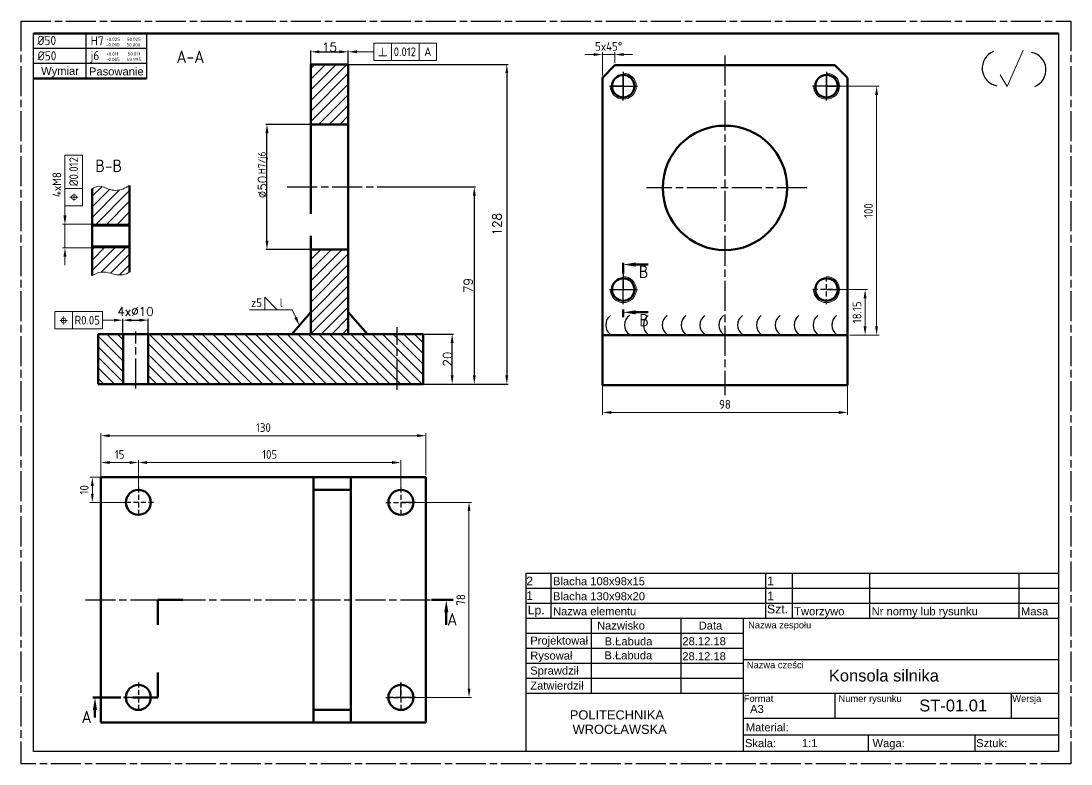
# Model space of a CAD drawing. Header units: millimetres. Extents: x 98 to 4367, y -12 to 2058.
# Drawn here: x 1158 to 1578, y 897.9 to 1194.9 of the extents above; entities that cross this region are included whole.
import ezdxf
from ezdxf.enums import TextEntityAlignment as Align

# ---------------------------------------------------------------- set-up
doc = ezdxf.new("R2010")
doc.units = ezdxf.units.MM
for name, pattern in [('ACISOTGL', [3, 2, -1]), ('AM_ISO08W050', [18, 12, -1.5, 3, -1.5]), ('AUSGEZOGEN', [0])]:
    doc.linetypes.add(name, pattern=pattern)
doc.layers.get('0').update_dxf_attribs({"lineweight": 50})
doc.layers.get('Defpoints').update_dxf_attribs({"lineweight": 30})
for name, color, linetype, lineweight in [('AM_0', 7, 'Continuous', 30), ('AM_10', 7, 'AM_ISO08W050', 30), ('AM_5', 7, 'Continuous', 15), ('AM_8', 7, 'Continuous', 30), ('Default', 7, 'Continuous', 30), ('L2STAR', 7, 'AUSGEZOGEN', 20), ('L5STAR', 7, 'AUSGEZOGEN', 50), ('M2STAR', 7, 'AM_ISO08W050', 30)]:
    doc.layers.add(name, color=color, linetype=linetype, lineweight=lineweight)
doc.layers.add('niewidoczna', color=7, linetype='AM_ISO08W050', lineweight=30, plot=False)
doc.styles.add('ACISOGDT', font='amgdt.shx')
doc.styles.add('Annotative', font='arial.ttf')
doc.styles.add('SEACAD_arial_ttf', font='arial.ttf')
doc.styles.add('SEACAD_arial_ttfB', font='arial.ttf')
doc.styles.add('SIMPLEX8', font='SIMPLEX8.shx')
doc.styles.get("Standard").update_dxf_attribs({"font": 'geniso.shx'})
doc.dimstyles.new('AM_ISO$0', dxfattribs={"dimtxt": 3.5, "dimasz": 3.5, "dimexe": 1, "dimexo": 1, "dimgap": 1.5, "dimtad": 1, "dimdsep": 46, "dimtxsty": 'Standard', "dimcen": 0, "dimclrd": 256, "dimclre": 256, "dimclrt": 7, "dimadec": 0, "dimazin": 2, "dimtp": 0.1, "dimtm": 0.1, "dimtfac": 0.71, "dimtdec": 3, "dimtmove": 0, "dimatfit": 3, "dimfxl": 1, "dimlwd": -1, "dimlwe": -1, "dimarcsym": 1})
doc.dimstyles.new('STANDARD$0', dxfattribs={"dimtxt": 0.18, "dimasz": 0.18, "dimexe": 0.18, "dimexo": 0.0625, "dimgap": 0.09, "dimtad": 0, "dimtih": 1, "dimtoh": 1, "dimzin": 0, "dimdsep": 46, "dimtxsty": 'SIMPLEX8', "dimcen": 0.09, "dimadec": 0, "dimazin": 0, "dimtfac": 1, "dimtofl": 0, "dimtmove": 2, "dimatfit": 3, "dimfxl": 1, "dimtolj": 1, "dimtzin": 0, "dimarcsym": 0})
pattern_1 = [(45, (1366.7108, 1298.3816), (-2.12132, 2.12132), [])]

# ---------------------------------------------------------------- blocks, each defined once
blk = doc.blocks.new('*D322')
at = {"layer": 'AM_5', "lineweight": -2, "transparency": 16777216}
for p, q in [((1273.77, 1153.53), (1255.88, 1153.53)), ((1273.77, 1103.53), (1255.88, 1103.53))]:
    blk.add_line(p, q, dxfattribs=at)
at = {"layer": 'AM_5', "color": 0, "lineweight": -2, "transparency": 16777216}
blk.add_line((1256.38, 1107.03), (1256.38, 1150.03), dxfattribs=at)
at = {"layer": 'AM_5', "color": 0, "transparency": 16777216}
for points in [[(1255.79, 1150.03), (1256.96, 1150.03), (1256.38, 1153.53)], [(1255.79, 1107.03), (1256.96, 1107.03), (1256.38, 1103.53)]]:
    blk.add_solid(points, dxfattribs=at)
at = {"layer": 'Defpoints', "color": 0, "transparency": 16777216}
for p in [(1256.38, 1153.53), (1273.87, 1153.53), (1273.87, 1103.53)]:
    blk.add_point(p, dxfattribs=at)
at = {"layer": 'AM_5', "color": 0, "transparency": 16777216, "insert": (1254.54, 1128.53), "char_height": 3.5, "attachment_point": 5, "rotation": 90, "style": 'SIMPLEX8'}
blk.add_mtext('\\A1;%%C50', dxfattribs=at)
blk = doc.blocks.new('*D323')
at = {"layer": 'AM_5', "lineweight": -2, "transparency": 16777216}
for p, q in [((1301.82, 1128.53), (1339.81, 1128.53)), ((1339.31, 1125.03), (1339.31, 1053.22)), ((1318.97, 1049.72), (1339.81, 1049.72))]:
    blk.add_line(p, q, dxfattribs=at)
at = {"layer": 'AM_5', "transparency": 16777216}
for points in [[(1338.72, 1125.03), (1339.89, 1125.03), (1339.31, 1128.53)], [(1338.72, 1053.22), (1339.89, 1053.22), (1339.31, 1049.72)]]:
    blk.add_solid(points, dxfattribs=at)
at = {"layer": 'Defpoints', "color": 0, "transparency": 16777216}
for p in [(1301.72, 1128.53), (1318.87, 1049.72), (1339.31, 1049.72)]:
    blk.add_point(p, dxfattribs=at)
at = {"layer": 'AM_5', "color": 0, "transparency": 16777216, "insert": (1336.89, 1089.13), "char_height": 3.5, "attachment_point": 5, "rotation": 90, "style": 'SIMPLEX8'}
blk.add_mtext('\\A1;79', dxfattribs=at)
blk = doc.blocks.new('*D324')
at = {"layer": 'AM_5', "lineweight": -2, "transparency": 16777216}
for p, q in [((1288.97, 1177.53), (1352.8, 1177.53)), ((1352.3, 1174.03), (1352.3, 1053.22)), ((1318.49, 1049.72), (1352.8, 1049.72))]:
    blk.add_line(p, q, dxfattribs=at)
at = {"layer": 'AM_5', "transparency": 16777216}
for points in [[(1351.72, 1174.03), (1352.88, 1174.03), (1352.3, 1177.53)], [(1351.72, 1053.22), (1352.88, 1053.22), (1352.3, 1049.72)]]:
    blk.add_solid(points, dxfattribs=at)
at = {"layer": 'Defpoints', "color": 0, "transparency": 16777216}
for p in [(1288.87, 1177.53), (1318.39, 1049.72), (1352.3, 1049.72)]:
    blk.add_point(p, dxfattribs=at)
at = {"layer": 'AM_5', "color": 0, "transparency": 16777216, "insert": (1348.37, 1113.63), "char_height": 3.5, "attachment_point": 5, "rotation": 90, "style": 'SIMPLEX8'}
blk.add_mtext('\\A1;128', dxfattribs=at)
blk = doc.blocks.new('*D325')
at = {"layer": 'AM_5', "lineweight": -2, "transparency": 16777216}
for p, q in [((1198.68, 1069.82), (1198.68, 1075.78)), ((1202.18, 1075.28), (1205.37, 1075.28)), ((1208.87, 1069.82), (1208.87, 1075.78))]:
    blk.add_line(p, q, dxfattribs=at)
at = {"layer": 'AM_5', "transparency": 16777216}
for points in [[(1202.18, 1075.87), (1202.18, 1074.7), (1198.68, 1075.28)], [(1205.37, 1075.87), (1205.37, 1074.7), (1208.87, 1075.28)]]:
    blk.add_solid(points, dxfattribs=at)
at = {"layer": 'Defpoints', "color": 0, "transparency": 16777216}
for p in [(1208.87, 1075.28), (1198.68, 1069.72), (1208.87, 1069.72)]:
    blk.add_point(p, dxfattribs=at)
at = {"layer": 'AM_5', "color": 0, "transparency": 16777216, "insert": (1203.78, 1078.78), "char_height": 3.5, "attachment_point": 5, "style": 'SIMPLEX8'}
blk.add_mtext('\\A1;4x%%C10', dxfattribs=at)
blk = doc.blocks.new('*D326')
at = {"layer": 'AM_5', "lineweight": -2, "transparency": 16777216}
for p, q in [((1318.97, 1069.72), (1330.94, 1069.72)), ((1318.97, 1049.72), (1330.94, 1049.72))]:
    blk.add_line(p, q, dxfattribs=at)
at = {"layer": 'AM_5', "color": 0, "lineweight": -2, "transparency": 16777216}
blk.add_line((1330.44, 1053.22), (1330.44, 1066.22), dxfattribs=at)
at = {"layer": 'AM_5', "color": 0, "transparency": 16777216}
for points in [[(1329.85, 1066.22), (1331.02, 1066.22), (1330.44, 1069.72)], [(1329.85, 1053.22), (1331.02, 1053.22), (1330.44, 1049.72)]]:
    blk.add_solid(points, dxfattribs=at)
at = {"layer": 'Defpoints', "color": 0, "transparency": 16777216}
for p in [(1318.87, 1069.72), (1330.44, 1069.72), (1318.87, 1049.72)]:
    blk.add_point(p, dxfattribs=at)
at = {"layer": 'AM_5', "color": 0, "transparency": 16777216, "insert": (1328.6, 1059.72), "char_height": 3.5, "attachment_point": 5, "rotation": 90, "style": 'SIMPLEX8'}
blk.add_mtext('\\A1;20', dxfattribs=at)
blk = doc.blocks.new('*D327')
at = {"layer": 'AM_5', "lineweight": -2, "transparency": 16777216}
for p, q in [((1273.87, 1177.63), (1273.87, 1183.06)), ((1277.37, 1182.56), (1285.37, 1182.56)), ((1288.87, 1177.63), (1288.87, 1183.06))]:
    blk.add_line(p, q, dxfattribs=at)
at = {"layer": 'AM_5', "transparency": 16777216}
for points in [[(1277.37, 1183.14), (1277.37, 1181.98), (1273.87, 1182.56)], [(1285.37, 1183.14), (1285.37, 1181.98), (1288.87, 1182.56)]]:
    blk.add_solid(points, dxfattribs=at)
at = {"layer": 'Defpoints', "color": 0, "transparency": 16777216}
for p in [(1288.87, 1182.56), (1273.87, 1177.53), (1288.87, 1177.53)]:
    blk.add_point(p, dxfattribs=at)
at = {"layer": 'AM_5', "color": 0, "transparency": 16777216, "insert": (1281.37, 1184.4), "char_height": 3.5, "attachment_point": 5, "style": 'SIMPLEX8'}
blk.add_mtext('\\A1;15', dxfattribs=at)
blk = doc.blocks.new('S313')
at = {"layer": 'AM_5'}
for p, q in [((1502.14, 1824.32), (1497.14, 1829.32)), ((1497.14, 1829.32), (1497.14, 1824.32)), ((1508.14, 1824.32), (1491.04, 1824.32)), ((1497.14, 1824.32), (1502.14, 1824.32)), ((1508.14, 1824.32), (1509.54, 1821.24))]:
    blk.add_line(p, q, dxfattribs=at)
at = {"layer": 'AM_5', "linetype": 'Continuous'}
blk.add_trace([(1509.01, 1821), (1510.07, 1821.48), (1510.99, 1818.06)], dxfattribs=at)
at = {"layer": 'AM_5', "char_height": 3.5}
for s, insert, attachment_point in [('z5', (1496.09, 1825.37), 9), ('l', (1503.19, 1825.37), 7)]:
    blk.add_mtext(s, dxfattribs=dict(at, insert=insert, attachment_point=attachment_point))
blk = doc.blocks.new('*D318')
at = {"layer": 'AM_5', "linetype": 'ByBlock', "transparency": 16777216}
for p, q in [((1390.56, 1050.11), (1390.56, 1037.38)), ((1488.56, 1049.39), (1488.56, 1037.38)), ((1394.06, 1038.38), (1485.06, 1038.38))]:
    blk.add_line(p, q, dxfattribs=at)
at = {"layer": 'AM_5', "transparency": 16777216}
for points in [[(1394.06, 1038.96), (1394.06, 1037.8), (1390.56, 1038.38)], [(1485.06, 1038.96), (1485.06, 1037.8), (1488.56, 1038.38)]]:
    blk.add_solid(points, dxfattribs=at)
at = {"layer": 'Defpoints', "color": 0, "transparency": 16777216}
for p in [(1390.56, 1051.11), (1488.56, 1050.39), (1488.56, 1038.38)]:
    blk.add_point(p, dxfattribs=at)
at = {"layer": 'AM_5', "color": 7, "transparency": 16777216, "insert": (1439.56, 1041.63), "char_height": 3.5, "attachment_point": 5}
blk.add_mtext('98', dxfattribs=at)
blk = doc.blocks.new('*D328')
at = {"layer": 'AM_5', "linetype": 'ByBlock', "transparency": 16777216}
for p, q in [((1387.06, 1181.47), (1383.56, 1181.47)), ((1390.56, 1173.15), (1390.56, 1182.47)), ((1390.56, 1181.47), (1395.56, 1181.47)), ((1395.56, 1178.15), (1395.56, 1182.47)), ((1399.06, 1181.47), (1402.56, 1181.47))]:
    blk.add_line(p, q, dxfattribs=at)
at = {"layer": 'AM_5', "transparency": 16777216}
for points in [[(1387.06, 1182.05), (1387.06, 1180.89), (1390.56, 1181.47)], [(1399.06, 1182.05), (1399.06, 1180.89), (1395.56, 1181.47)]]:
    blk.add_solid(points, dxfattribs=at)
at = {"layer": 'Defpoints', "color": 0, "transparency": 16777216}
for p in [(1395.56, 1181.47), (1395.56, 1177.15), (1390.56, 1172.15)]:
    blk.add_point(p, dxfattribs=at)
at = {"layer": 'AM_5', "color": 7, "transparency": 16777216, "insert": (1393.06, 1184.72), "char_height": 3.5, "attachment_point": 5}
blk.add_mtext('5x45%%D', dxfattribs=at)
blk = doc.blocks.new('*D329')
at = {"layer": 'AM_5', "linetype": 'ByBlock', "transparency": 16777216}
for p, q in [((1481.22, 1168.81), (1501.21, 1168.81)), ((1500.21, 1165.31), (1500.21, 1072.84)), ((1489.56, 1069.34), (1501.21, 1069.34))]:
    blk.add_line(p, q, dxfattribs=at)
at = {"layer": 'AM_5', "transparency": 16777216}
for points in [[(1499.63, 1165.31), (1500.79, 1165.31), (1500.21, 1168.81)], [(1499.63, 1072.84), (1500.79, 1072.84), (1500.21, 1069.34)]]:
    blk.add_solid(points, dxfattribs=at)
at = {"layer": 'Defpoints', "color": 0, "transparency": 16777216}
for p in [(1480.22, 1168.81), (1488.56, 1069.34), (1500.21, 1069.34)]:
    blk.add_point(p, dxfattribs=at)
at = {"layer": 'AM_5', "color": 7, "transparency": 16777216, "insert": (1496.96, 1119.07), "char_height": 3.5, "attachment_point": 5, "rotation": 90}
blk.add_mtext('100', dxfattribs=at)
blk = doc.blocks.new('*D330')
at = {"layer": 'AM_5', "linetype": 'ByBlock', "transparency": 16777216}
for p, q in [((1481.22, 1087.49), (1496.62, 1087.49)), ((1495.62, 1083.99), (1495.62, 1072.84)), ((1489.56, 1069.34), (1496.62, 1069.34))]:
    blk.add_line(p, q, dxfattribs=at)
at = {"layer": 'AM_5', "transparency": 16777216}
for points in [[(1495.03, 1083.99), (1496.2, 1083.99), (1495.62, 1087.49)], [(1495.03, 1072.84), (1496.2, 1072.84), (1495.62, 1069.34)]]:
    blk.add_solid(points, dxfattribs=at)
at = {"layer": 'Defpoints', "color": 0, "transparency": 16777216}
for p in [(1480.22, 1087.49), (1488.56, 1069.34), (1495.62, 1069.34)]:
    blk.add_point(p, dxfattribs=at)
at = {"layer": 'AM_5', "color": 7, "transparency": 16777216, "insert": (1492.37, 1078.41), "char_height": 3.5, "attachment_point": 5, "rotation": 90}
blk.add_mtext('18.15', dxfattribs=at)
blk = doc.blocks.new('S314')
at = {"layer": 'AM_5', "color": 0}
for p, q in [((1413.25, 1823.65), (1432.3, 1823.65)), ((1413.25, 1823.65), (1413.25, 1816.65)), ((1420.25, 1823.65), (1420.25, 1816.65)), ((1432.3, 1823.65), (1432.3, 1816.65)), ((1413.25, 1816.65), (1432.3, 1816.65))]:
    blk.add_line(p, q, dxfattribs=at)
at = {"layer": 'AM_5'}
for p, q in [((1432.3, 1820.15), (1435.8, 1820.15)), ((1435.8, 1820.15), (1436.87, 1820.15))]:
    blk.add_line(p, q, dxfattribs=at)
at = {"layer": 'AM_5', "linetype": 'Continuous'}
blk.add_trace([(1436.87, 1819.57), (1436.87, 1820.74), (1440.37, 1820.15)], dxfattribs=at)
at = {"layer": 'AM_5', "color": 0, "insert": (1416.75, 1820.15), "char_height": 3.5, "attachment_point": 5, "style": 'ACISOGDT'}
blk.add_mtext('j', dxfattribs=at)
at = {"layer": 'AM_5', "color": 0, "insert": (1421.13, 1820.15), "char_height": 3.5, "attachment_point": 4}
blk.add_mtext('R0.05', dxfattribs=at)
blk = doc.blocks.new('S316')
at = {"layer": 'AM_5'}
for p, q in [((1540.86, 1930.93), (1558.92, 1930.93)), ((1540.86, 1930.93), (1540.86, 1923.93)), ((1547.86, 1930.93), (1547.86, 1923.93)), ((1558.92, 1930.93), (1558.92, 1923.93)), ((1537.36, 1927.43), (1534.06, 1927.43)), ((1540.86, 1927.43), (1537.36, 1927.43)), ((1540.86, 1923.93), (1558.92, 1923.93))]:
    blk.add_line(p, q, dxfattribs=at)
at = {"layer": 'AM_5', "linetype": 'Continuous'}
blk.add_trace([(1534.06, 1928.01), (1534.06, 1926.85), (1530.56, 1927.43)], dxfattribs=at)
at = {"layer": 'AM_5', "insert": (1544.36, 1927.43), "char_height": 3.5, "attachment_point": 5, "style": 'ACISOGDT'}
blk.add_mtext('b', dxfattribs=at)
at = {"layer": 'AM_5', "insert": (1548.74, 1927.43), "char_height": 3.5, "attachment_point": 4}
blk.add_mtext('0.012', dxfattribs=at)
blk = doc.blocks.new('*D331')
at = {"layer": 'AM_5', "linetype": 'ByBlock', "transparency": 16777216}
for p, q in [((1189.94, 1013.46), (1189.94, 1030.1)), ((1316.44, 1029.1), (1193.44, 1029.1)), ((1319.94, 1013.46), (1319.94, 1030.1))]:
    blk.add_line(p, q, dxfattribs=at)
at = {"layer": 'AM_5', "transparency": 16777216}
for points in [[(1193.44, 1029.68), (1193.44, 1028.52), (1189.94, 1029.1)], [(1316.44, 1029.68), (1316.44, 1028.52), (1319.94, 1029.1)]]:
    blk.add_solid(points, dxfattribs=at)
at = {"layer": 'Defpoints', "color": 0, "transparency": 16777216}
for p in [(1189.94, 1029.1), (1189.94, 1012.46), (1319.94, 1012.46)]:
    blk.add_point(p, dxfattribs=at)
at = {"layer": 'AM_5', "color": 7, "transparency": 16777216, "insert": (1254.94, 1032.35), "char_height": 3.5, "attachment_point": 5}
blk.add_mtext('130', dxfattribs=at)
blk = doc.blocks.new('*D332')
at = {"layer": 'AM_5', "linetype": 'ByBlock', "transparency": 16777216}
for p, q in [((1189.94, 1003.46), (1189.94, 1019.37)), ((1201.44, 1018.37), (1193.44, 1018.37)), ((1204.94, 1008.46), (1204.94, 1019.37))]:
    blk.add_line(p, q, dxfattribs=at)
at = {"layer": 'AM_5', "transparency": 16777216}
for points in [[(1193.44, 1018.95), (1193.44, 1017.79), (1189.94, 1018.37)], [(1201.44, 1018.95), (1201.44, 1017.79), (1204.94, 1018.37)]]:
    blk.add_solid(points, dxfattribs=at)
at = {"layer": 'Defpoints', "color": 0, "transparency": 16777216}
for p in [(1189.94, 1018.37), (1204.94, 1007.46), (1189.94, 1002.46)]:
    blk.add_point(p, dxfattribs=at)
at = {"layer": 'AM_5', "color": 7, "transparency": 16777216, "insert": (1197.44, 1021.62), "char_height": 3.5, "attachment_point": 5}
blk.add_mtext('15', dxfattribs=at)
blk = doc.blocks.new('*D319')
at = {"layer": 'AM_5', "linetype": 'ByBlock', "transparency": 16777216}
for p, q in [((1203.91, 1012.46), (1185.52, 1012.46)), ((1186.52, 1005.96), (1186.52, 1008.96)), ((1199.63, 1002.46), (1185.52, 1002.46))]:
    blk.add_line(p, q, dxfattribs=at)
at = {"layer": 'AM_5', "transparency": 16777216}
for points in [[(1185.94, 1008.96), (1187.1, 1008.96), (1186.52, 1012.46)], [(1185.94, 1005.96), (1187.1, 1005.96), (1186.52, 1002.46)]]:
    blk.add_solid(points, dxfattribs=at)
at = {"layer": 'Defpoints', "color": 0, "transparency": 16777216}
for p in [(1186.52, 1012.46), (1204.91, 1012.46), (1200.63, 1002.46)]:
    blk.add_point(p, dxfattribs=at)
at = {"layer": 'AM_5', "color": 7, "transparency": 16777216, "insert": (1183.27, 1007.46), "char_height": 3.5, "attachment_point": 5, "rotation": 90}
blk.add_mtext('10', dxfattribs=at)
blk = doc.blocks.new('*D320')
at = {"layer": 'AM_5', "linetype": 'ByBlock', "transparency": 16777216}
for p, q in [((1204.94, 1009.46), (1204.94, 1019.37)), ((1306.44, 1018.37), (1208.44, 1018.37)), ((1309.94, 1008.46), (1309.94, 1019.37))]:
    blk.add_line(p, q, dxfattribs=at)
at = {"layer": 'AM_5', "transparency": 16777216}
for points in [[(1208.44, 1018.95), (1208.44, 1017.79), (1204.94, 1018.37)], [(1306.44, 1018.95), (1306.44, 1017.79), (1309.94, 1018.37)]]:
    blk.add_solid(points, dxfattribs=at)
at = {"layer": 'Defpoints', "color": 0, "transparency": 16777216}
for p in [(1204.94, 1018.37), (1204.94, 1008.46), (1309.94, 1007.46)]:
    blk.add_point(p, dxfattribs=at)
at = {"layer": 'AM_5', "color": 7, "transparency": 16777216, "insert": (1257.44, 1021.62), "char_height": 3.5, "attachment_point": 5}
blk.add_mtext('105', dxfattribs=at)
blk = doc.blocks.new('*D333')
at = {"layer": 'AM_5', "linetype": 'ByBlock', "transparency": 16777216}
for p, q in [((1310.94, 1002.46), (1338.18, 1002.46)), ((1337.18, 927.96), (1337.18, 998.96)), ((1310.94, 924.46), (1338.18, 924.46))]:
    blk.add_line(p, q, dxfattribs=at)
at = {"layer": 'AM_5', "transparency": 16777216}
for points in [[(1336.6, 998.96), (1337.77, 998.96), (1337.18, 1002.46)], [(1336.6, 927.96), (1337.77, 927.96), (1337.18, 924.46)]]:
    blk.add_solid(points, dxfattribs=at)
at = {"layer": 'Defpoints', "color": 0, "transparency": 16777216}
for p in [(1309.94, 1002.46), (1337.18, 1002.46), (1309.94, 924.46)]:
    blk.add_point(p, dxfattribs=at)
at = {"layer": 'AM_5', "color": 7, "transparency": 16777216, "insert": (1333.93, 963.46), "char_height": 3.5, "attachment_point": 5, "rotation": 90}
blk.add_mtext('78', dxfattribs=at)
blk = doc.blocks.new('*D321')
at = {"layer": 'AM_5', "linetype": 'ByBlock', "transparency": 16777216}
for p, q in [((1175.57, 1117.13), (1175.57, 1135.87)), ((1186.48, 1113.63), (1174.57, 1113.63)), ((1175.57, 1104.23), (1175.57, 1113.63)), ((1186.42, 1104.23), (1174.57, 1104.23)), ((1175.57, 1100.73), (1175.57, 1097.23))]:
    blk.add_line(p, q, dxfattribs=at)
at = {"layer": 'AM_5', "transparency": 16777216}
for points in [[(1174.98, 1117.13), (1176.15, 1117.13), (1175.57, 1113.63)], [(1174.98, 1100.73), (1176.15, 1100.73), (1175.57, 1104.23)]]:
    blk.add_solid(points, dxfattribs=at)
at = {"layer": 'Defpoints', "color": 0, "transparency": 16777216}
for p in [(1175.57, 1113.63), (1187.48, 1113.63), (1187.42, 1104.23)]:
    blk.add_point(p, dxfattribs=at)
at = {"layer": 'AM_5', "color": 7, "transparency": 16777216, "insert": (1172.32, 1129.47), "char_height": 3.5, "attachment_point": 5, "rotation": 90}
blk.add_mtext('4xM8', dxfattribs=at)
blk = doc.blocks.new('S315')
at = {"layer": 'AM_5'}
for p, q in [((1574.3, 1889.28), (1567.3, 1889.28)), ((1574.3, 1882.28), (1574.3, 1889.28)), ((1567.3, 1882.28), (1574.3, 1882.28)), ((1570.8, 1882.28), (1570.8, 1882.14))]:
    blk.add_line(p, q, dxfattribs=at)
at = {"layer": 'AM_5', "insert": (1570.8, 1885.78), "char_height": 3.5, "attachment_point": 5}
blk.add_mtext('A', dxfattribs=at)

msp = doc.modelspace()

# ---------------------------------------------------------------- hatches: boundary and pattern name
at = {"layer": 'AM_8'}
h = msp.add_hatch(dxfattribs=at)
h.set_pattern_fill('_U', color=256, scale=3, angle=45, style=0, pattern_type=0)
h.set_pattern_definition(pattern_1)
h.paths.add_polyline_path([(1288.874, 1153.533), (1288.874, 1177.533), (1273.874, 1177.533), (1273.874, 1153.533)])
h = msp.add_hatch(dxfattribs=at)
h.set_pattern_fill('_U', color=256, scale=3, angle=45, style=0, pattern_type=0)
h.set_pattern_definition(pattern_1)
h.paths.add_polyline_path([(1288.874, 1069.72), (1288.874, 1103.533), (1273.874, 1103.467), (1273.874, 1069.72)])

# ---------------------------------------------------------------- linework, layer by layer
for p, q in [((1162.982, 1189.866), (1572.982, 1189.866)), ((1162.982, 1189.866), (1572.982, 1189.866)), ((1390.56, 1172.151), (1395.56, 1177.151)), ((1395.56, 1177.151), (1483.56, 1177.151)), ((1483.56, 1177.151), (1488.56, 1172.151)), ((1208.132, 1171.837), (1162.982, 1171.837)), ((1390.56, 1069.338), (1390.56, 1172.151)), ((1488.56, 1172.151), (1488.56, 1069.338)), ((1288.874, 1153.533), (1273.874, 1153.533)), ((1273.874, 1128.533), (1273.874, 1117.843)), ((1201.414, 1113.159), (1186.414, 1113.159)), ((1273.874, 1109.003), (1273.874, 1069.72)), ((1201.414, 1104.735), (1186.414, 1104.735)), ((1288.874, 1103.533), (1273.874, 1103.533)), ((1390.56, 1069.338), (1488.56, 1069.338)), ((1390.56, 1049.338), (1390.56, 1069.338)), ((1488.56, 1069.338), (1488.56, 1049.338)), ((1488.56, 1049.338), (1390.56, 1049.338)), ((1189.943, 914.456), (1189.943, 1012.456)), ((1189.943, 1012.456), (1319.943, 1012.456)), ((1274.943, 1012.456), (1274.943, 914.456)), ((1289.943, 1012.456), (1289.943, 914.456)), ((1319.943, 1012.456), (1319.943, 914.456)), ((1274.943, 1007.456), (1289.943, 1007.456)), ((1187.562, 919.456), (1187.562, 916.442)), ((1274.943, 919.456), (1289.943, 919.456)), ((1319.943, 914.456), (1189.943, 914.456))]:
    msp.add_line(p, q)
at = {"lineweight": 20}
for p, q in [((1201.414, 1113.665), (1186.414, 1113.665)), ((1201.414, 1104.235), (1186.414, 1104.235))]:
    msp.add_line(p, q, dxfattribs=at)
for centre, radius in [((1398.902, 1168.811), 4.5), ((1480.217, 1168.811), 4.5), ((1439.56, 1128.151), 24.878), ((1398.902, 1087.491), 4.5), ((1480.217, 1087.491), 4.5), ((1204.943, 1002.456), 5), ((1309.943, 1002.456), 5), ((1204.943, 924.456), 5), ((1309.943, 924.456), 5)]:
    msp.add_circle(centre, radius)
at = {"color": 0, "linetype": 'ByBlock', "lineweight": -2}
for centre in [(1396.659, 1073.346), (1404.197, 1073.346), (1411.736, 1073.346), (1419.274, 1073.346), (1426.813, 1073.346), (1434.351, 1073.346), (1441.89, 1073.346), (1449.428, 1073.346), (1456.966, 1073.346), (1464.505, 1073.346), (1472.043, 1073.346), (1479.582, 1073.346), (1487.12, 1073.346)]:
    msp.add_arc(centre, 4.792, 126.94291, 233.05709, dxfattribs=at)
at = {"layer": 'AM_0'}
for p, q in [((1162.982, 902.866), (1162.982, 1189.866)), ((1572.982, 1189.866), (1572.982, 902.866))]:
    msp.add_line(p, q, dxfattribs=at)
at = {"layer": 'AM_10', "linetype": 'AM_ISO08W050', "lineweight": 50}
for p, q in [((1398.902, 1093.906), (1398.902, 1098.176)), ((1403.902, 1097.513), (1408.902, 1097.513)), ((1398.902, 1079.559), (1398.902, 1076.52)), ((1403.902, 1078.418), (1408.902, 1078.418)), ((1212.724, 963.474), (1212.724, 953.474)), ((1212.724, 963.474), (1222.724, 963.473)), ((1330.861, 963.456), (1322.228, 963.457)), ((1328.089, 958.456), (1328.088, 953.456)), ((1212.724, 924.456), (1212.724, 934.456)), ((1186.725, 924.456), (1197.967, 924.456)), ((1212.724, 924.456), (1202.724, 924.456))]:
    msp.add_line(p, q, dxfattribs=at)
at = {"layer": 'AM_10', "linetype": 'Continuous', "lineweight": 50}
for points in [[(1403.902, 1098.346), (1403.902, 1096.679), (1398.902, 1097.513)], [(1328.922, 958.456), (1327.255, 958.456), (1328.089, 963.456)]]:
    msp.add_trace(points, dxfattribs=at)
at = {"layer": 'AM_10', "linetype": 'Continuous', "lineweight": 50, "extrusion": (0, 2.44929e-17, -1)}
msp.add_trace([(-1403.902, 1077.584), (-1403.902, 1079.251), (-1398.902, 1078.418)], dxfattribs=at)
at = {"layer": 'AM_10', "linetype": 'Continuous', "lineweight": 50, "extrusion": (2.44929e-17, 0, -1)}
msp.add_trace([(-1186.729, 919.456), (-1188.395, 919.456), (-1187.562, 924.456)], dxfattribs=at)
at = {"layer": 'AM_5'}
for p, q in [((1552.433, 1168.636), (1558.808, 1183.154)), ((1549.701, 1173.368), (1552.433, 1168.636)), ((1175.565, 1141.288), (1182.565, 1141.288)), ((1175.565, 1123.225), (1175.565, 1141.288)), ((1182.565, 1120.941), (1182.565, 1141.288)), ((1175.565, 1128.507), (1175.565, 1116.948)), ((1175.565, 1127.941), (1182.565, 1127.941)), ((1175.565, 1120.941), (1182.565, 1120.941))]:
    msp.add_line(p, q, dxfattribs=at)
at = {"layer": 'AM_5', "linetype": 'Continuous'}
msp.add_trace([(1174.982, 1116.948), (1176.148, 1116.948), (1175.565, 1113.448)], dxfattribs=at)
at = {"layer": 'AM_8', "linetype": 'Continuous'}
for p, q in [((1186.414, 1120.54), (1193.416, 1127.543)), ((1186.414, 1116.298), (1197.433, 1127.317)), ((1186.437, 1124.835), (1190.459, 1128.676)), ((1187.518, 1113.159), (1201.414, 1127.055)), ((1191.76, 1113.159), (1201.414, 1122.812)), ((1196.003, 1113.159), (1201.414, 1118.57)), ((1200.246, 1113.159), (1201.414, 1114.327)), ((1186.414, 1103.57), (1187.578, 1104.735)), ((1186.414, 1099.327), (1191.821, 1104.735)), ((1186.414, 1095.084), (1196.064, 1104.735)), ((1190.037, 1094.465), (1200.306, 1104.735)), ((1193.831, 1094.016), (1201.414, 1101.599)), ((1197.413, 1093.356), (1201.414, 1097.356)), ((1198.874, 1058.925), (1188.874, 1068.925)), ((1198.874, 1063.168), (1192.322, 1069.72)), ((1198.874, 1067.41), (1196.564, 1069.72)), ((1229.292, 1049.72), (1209.292, 1069.72)), ((1233.535, 1049.72), (1213.535, 1069.72)), ((1237.777, 1049.72), (1217.777, 1069.72)), ((1242.02, 1049.72), (1222.02, 1069.72)), ((1246.263, 1049.72), (1226.263, 1069.72)), ((1250.505, 1049.72), (1230.505, 1069.72)), ((1254.748, 1049.72), (1234.748, 1069.72)), ((1258.991, 1049.72), (1238.991, 1069.72)), ((1263.233, 1049.72), (1243.233, 1069.72)), ((1267.476, 1049.72), (1247.476, 1069.72)), ((1271.719, 1049.72), (1251.719, 1069.72)), ((1275.961, 1049.72), (1255.961, 1069.72)), ((1280.204, 1049.72), (1260.204, 1069.72)), ((1284.446, 1049.72), (1264.446, 1069.72)), ((1288.689, 1049.72), (1268.689, 1069.72)), ((1292.932, 1049.72), (1272.932, 1069.72)), ((1297.174, 1049.72), (1277.174, 1069.72)), ((1301.417, 1049.72), (1281.417, 1069.72)), ((1305.66, 1049.72), (1285.66, 1069.72)), ((1309.902, 1049.72), (1289.902, 1069.72)), ((1314.145, 1049.72), (1294.145, 1069.72)), ((1318.388, 1049.72), (1298.388, 1069.72)), ((1318.874, 1053.476), (1302.63, 1069.72)), ((1318.874, 1057.719), (1306.873, 1069.72)), ((1318.874, 1061.962), (1311.115, 1069.72)), ((1318.874, 1066.204), (1315.358, 1069.72)), ((1198.874, 1054.683), (1188.874, 1064.683)), ((1225.049, 1049.72), (1208.874, 1065.896)), ((1198.874, 1050.44), (1188.874, 1060.44)), ((1220.807, 1049.72), (1208.874, 1061.653)), ((1195.351, 1049.72), (1188.874, 1056.197)), ((1216.564, 1049.72), (1208.874, 1057.41)), ((1191.108, 1049.72), (1188.874, 1051.955)), ((1212.322, 1049.72), (1208.874, 1053.168))]:
    msp.add_line(p, q, dxfattribs=at)
at = {"layer": 'Default', "color": 7, "linetype": 'Continuous'}
for p, q in [((1208.132, 1189.866), (1162.982, 1189.866)), ((1446.962, 909.534), (1572.982, 909.534)), ((1496.993, 902.866), (1496.993, 909.534)), ((1539.645, 902.866), (1539.645, 909.534))]:
    msp.add_line(p, q, dxfattribs=at)
at = {"layer": 'Default', "linetype": 'Continuous'}
for p, q in [((1183.982, 1190.158), (1183.982, 1171.837)), ((1208.132, 1189.866), (1208.132, 1171.837)), ((1208.132, 1183.86), (1162.982, 1183.86)), ((1208.132, 1177.854), (1162.982, 1177.854)), ((1360.078, 902.866), (1360.078, 956.206)), ((1360.078, 956.206), (1572.982, 956.206)), ((1386.188, 926.202), (1386.188, 956.206)), ((1422.04, 926.202), (1422.04, 956.206)), ((1446.962, 902.866), (1446.962, 956.206)), ((1360.078, 950.205), (1446.962, 950.205)), ((1360.078, 944.205), (1446.962, 944.205)), ((1360.078, 938.204), (1446.962, 938.204)), ((1446.962, 939.671), (1572.982, 939.671)), ((1360.078, 932.203), (1446.962, 932.203)), ((1360.078, 926.202), (1572.982, 926.202)), ((1483.658, 916.201), (1483.658, 926.069)), ((1554.162, 916.201), (1554.162, 926.069)), ((1446.962, 916.201), (1572.982, 916.201))]:
    msp.add_line(p, q, dxfattribs=at)
at = {"layer": 'Default'}
for p, q in [((1360.078, 968.206), (1360.078, 974.206)), ((1360.078, 974.206), (1572.982, 974.206)), ((1370.078, 956.206), (1370.078, 974.206)), ((1455.887, 956.206), (1455.887, 974.206)), ((1466.53, 956.206), (1466.53, 974.206)), ((1497.533, 956.206), (1497.533, 974.206)), ((1557.268, 956.206), (1557.268, 974.206)), ((1360.078, 962.206), (1360.078, 968.206)), ((1360.078, 968.206), (1572.982, 968.206)), ((1360.078, 956.206), (1360.078, 962.206)), ((1360.078, 962.206), (1572.982, 962.206)), ((1572.982, 902.866), (1162.982, 902.866))]:
    msp.add_line(p, q, dxfattribs=at)
for centre, start, end in [((1549.584, 1175.996), 111.37875, 259.59003), ((1560.86, 1175.345), 291.37875, 79.59003)]:
    msp.add_arc(centre, 7.116, start, end, dxfattribs=at)
at = {"layer": 'L2STAR'}
for centre in [(1398.902, 1168.811), (1480.217, 1168.811), (1398.902, 1087.491), (1480.217, 1087.491)]:
    msp.add_arc(centre, 5.193, 180, 90, dxfattribs=at)
for points in [[(1186.414, 1127.743), (1189.223, 1128.852), (1193.006, 1127.676), (1198.705, 1127.676), (1201.414, 1129.172)], [(1186.414, 1093.129), (1190.037, 1094.465), (1193.831, 1094.016), (1198.863, 1093.459), (1201.414, 1094.447)]]:
    msp.add_spline(points, degree=3, dxfattribs=at)
at = {"layer": 'L5STAR'}
for p, q in [((1273.874, 1177.533), (1288.874, 1177.533)), ((1273.874, 1128.533), (1273.874, 1177.533)), ((1288.874, 1177.533), (1288.874, 1128.533)), ((1186.414, 1127.743), (1186.414, 1093.129)), ((1201.414, 1094.447), (1201.414, 1129.172)), ((1288.874, 1069.72), (1288.874, 1128.533)), ((1201.414, 1094.447), (1201.414, 1105.782)), ((1288.874, 1069.72), (1288.874, 1084.72)), ((1273.874, 1078.418), (1266.265, 1069.72)), ((1288.874, 1078.457), (1296.516, 1069.72)), ((1188.874, 1049.72), (1188.874, 1069.72)), ((1188.874, 1069.72), (1198.677, 1069.72)), ((1198.677, 1069.72), (1199.071, 1069.72)), ((1198.874, 1049.72), (1198.874, 1069.72)), ((1199.071, 1069.72), (1204.806, 1069.72)), ((1204.806, 1069.72), (1204.819, 1069.72)), ((1204.819, 1069.72), (1273.874, 1069.72)), ((1208.874, 1049.72), (1208.874, 1069.72)), ((1273.874, 1069.72), (1288.874, 1069.72)), ((1288.874, 1069.72), (1308.874, 1069.72)), ((1288.874, 1069.72), (1303.874, 1069.72)), ((1308.874, 1069.72), (1318.874, 1069.72)), ((1318.874, 1069.72), (1318.874, 1049.72)), ((1318.874, 1049.72), (1188.874, 1049.72))]:
    msp.add_line(p, q, dxfattribs=at)
at = {"layer": 'M2STAR'}
for p, q in [((1439.56, 1181.04), (1439.56, 1045.303)), ((1398.902, 1174.606), (1398.902, 1163.876)), ((1398.902, 1168.811), (1398.902, 1173.618)), ((1480.217, 1174.606), (1480.217, 1163.876)), ((1480.217, 1168.811), (1480.217, 1173.618)), ((1393.338, 1168.811), (1404.529, 1168.811)), ((1398.902, 1168.811), (1393.832, 1168.811)), ((1398.902, 1163.09), (1398.902, 1168.811)), ((1485.781, 1168.811), (1474.59, 1168.811)), ((1480.217, 1163.09), (1480.217, 1168.811)), ((1480.217, 1168.811), (1485.287, 1168.811)), ((1264.501, 1128.533), (1304.012, 1128.533)), ((1472.352, 1128.151), (1408.233, 1128.151)), ((1398.902, 1093.971), (1398.902, 1089.163)), ((1398.902, 1093.211), (1398.902, 1087.491)), ((1398.902, 1081.695), (1398.902, 1092.426)), ((1393.338, 1087.491), (1404.529, 1087.491)), ((1480.217, 1087.491), (1485.287, 1087.491)), ((1308.388, 1047.477), (1308.388, 1072.506)), ((1203.874, 1048.012), (1203.874, 1070.798)), ((1315.943, 1002.456), (1309.943, 1002.456)), ((1183.741, 963.456), (1327.67, 963.456)), ((1309.943, 924.456), (1309.943, 930.456)), ((1204.943, 924.456), (1198.943, 924.456)), ((1210.943, 924.456), (1204.943, 924.456)), ((1315.943, 924.456), (1309.943, 924.456))]:
    msp.add_line(p, q, dxfattribs=at)
at = {"layer": 'M2STAR', "linetype": 'ACISOTGL'}
for p, q in [((1480.217, 1081.695), (1480.217, 1092.426)), ((1485.781, 1087.491), (1474.59, 1087.491)), ((1204.943, 1008.456), (1204.943, 996.456)), ((1309.943, 1008.456), (1309.943, 996.456)), ((1210.943, 1002.456), (1199.626, 1002.456)), ((1303.943, 1002.456), (1314.943, 1002.456)), ((1204.943, 930.456), (1204.943, 918.456)), ((1309.943, 930.456), (1309.943, 918.456)), ((1198.943, 924.456), (1209.943, 924.456)), ((1309.943, 924.456), (1303.943, 924.456)), ((1303.943, 924.456), (1314.943, 924.456))]:
    msp.add_line(p, q, dxfattribs=at)
at = {"layer": 'niewidoczna'}
for p, q in [((1157.982, 1194.866), (1157.982, 897.866)), ((1157.982, 1194.866), (1577.982, 1194.866)), ((1577.982, 1194.866), (1577.982, 897.866)), ((1577.982, 897.866), (1157.982, 897.866))]:
    msp.add_line(p, q, dxfattribs=at)

# ---------------------------------------------------------------- block references
at = {"layer": 'AM_5'}
for name, p in [('S316', (-241.69, -744.87)), ('S315', (-250.098, -703.23)), ('S313', (-241.69, -744.87)), ('S314', (-241.69, -744.87))]:
    msp.add_blockref(name, p, dxfattribs=at)

# ---------------------------------------------------------------- texts
at = {"lineweight": 30, "char_height": 3.675, "width": 18.90786, "attachment_point": 1}
for s, insert in [('%%C50', (1164.506, 1188.933)), ('H7', (1185.878, 1188.768)), ('%%C50', (1164.622, 1182.772)), ('j6', (1185.848, 1182.897))]:
    msp.add_mtext(s, dxfattribs=dict(at, insert=insert))
at = {"lineweight": 30, "char_height": 1.3125, "attachment_point": 1}
for s, insert in [('-0.000   50.000', (1191.981, 1186.032)), ('+0.025   50.025', (1192.064, 1188.227)), ('+0.011    50.011', (1192.06, 1182.357)), ('-0.005   49.995', (1191.977, 1180.161))]:
    msp.add_mtext_dynamic_manual_height_columns(s, width=12.4246, gutter_width=12.5, heights=[0], dxfattribs=dict(at, insert=insert))
at = {"layer": 'AM_10', "lineweight": 50, "char_height": 5, "attachment_point": 5}
for s, insert in [('A-A', (1225.754, 1180.58)), ('B-B', (1193.082, 1136.982)), ('B', (1407.047, 1094.607)), ('B', (1407.242, 1075.303)), ('A', (1330.482, 955.689)), ('A', (1184.226, 916.687))]:
    msp.add_mtext(s, dxfattribs=dict(at, insert=insert))
at = {"layer": 'AM_5', "insert": (1179.065, 1128.816), "char_height": 3.5, "attachment_point": 4, "rotation": 90}
msp.add_mtext('%%C0.012', dxfattribs=at)
at = {"layer": 'AM_5', "insert": (1179.065, 1124.441), "char_height": 3.5, "attachment_point": 5, "rotation": 90, "style": 'ACISOGDT'}
msp.add_mtext('j', dxfattribs=at)
at = {"layer": 'Default', "color": 7, "linetype": 'Continuous', "style": 'SEACAD_arial_ttf'}
for s, p in [('Wymiar', (1166.022, 1176.534)), ('Skala:', (1447.563, 907.8)), ('Waga:', (1498.593, 907.8)), ('Sztuk:', (1540.037, 907.8))]:
    msp.add_text(s, height=3.2004, dxfattribs=at).set_placement(p, align=Align.TOP_LEFT)
at = {"layer": 'Default', "linetype": 'Continuous'}
for s, height, style, p in [('Pasowanie', 3.2004, 'SEACAD_arial_ttf', (1185.161, 1176.319)), ('Nazwisko', 3.2004, 'SEACAD_arial_ttf', (1388.407, 954.806)), ('Data', 3.2004, 'SEACAD_arial_ttf', (1429.061, 954.806)), (' Nazwa zespołu', 2.667, 'SEACAD_arial_ttf', (1447.797, 954.746)), ('Projektował', 3.2004, 'SEACAD_arial_ttf', (1361.679, 948.805)), ('Rysował', 3.2004, 'SEACAD_arial_ttf', (1361.679, 942.804)), ('Sprawdził', 3.2004, 'SEACAD_arial_ttf', (1361.679, 936.804)), ('Nazwa cześci', 2.667, 'SEACAD_arial_ttf', (1448.295, 938.822)), ('Zatwierdził', 3.2004, 'SEACAD_arial_ttf', (1361.679, 930.803)), ('Format', 2.667, 'SEACAD_arial_ttf', (1447.113, 925.354)), ('Numer rysunku', 2.667, 'SEACAD_arial_ttf', (1484.991, 925.354)), ('Wersja', 2.667, 'SEACAD_arial_ttf', (1554.501, 925.354)), ('A3', 3.2004, 'SEACAD_arial_ttfB', (1449.635, 921.468)), ('     POLITECHNIKA                      ', 3.675, 'SEACAD_arial_ttf', (1370.381, 919.328)), ('             WROCŁAWSKA', 3.675, 'SEACAD_arial_ttf', (1360.078, 913.576)), ('Material:', 3.2004, 'SEACAD_arial_ttf', (1447.896, 914.124))]:
    msp.add_text(s, height=height, dxfattribs=dict(at, style=style)).set_placement(p, align=Align.TOP_LEFT)
at = {"layer": 'Default', "ltscale": 0.5, "insert": (1252.836, 1133.681), "char_height": 2.5, "attachment_point": 1, "rotation": 90}
msp.add_mtext_dynamic_manual_height_columns('{\\H1.2x;H7/j6}', width=6.4208, gutter_width=12.5, heights=[0], dxfattribs=at)
at = {"layer": 'Default', "attachment_point": 1}
for s, insert, char_height, width, style in [('{\\H1.4x;2}', (1360.078, 972.754), 2.5, 8.72614, 'Annotative'), ('Blacha 108x98x15', (1370.789, 972.52), 3.2004, 65.74485, 'SEACAD_arial_ttfB'), ('{\\H1.4x;1}', (1456.474, 972.78), 2.5, 8.72614, 'Annotative'), ('{\\H1.4x;1}', (1360.078, 966.921), 2.5, 8.72614, 'Annotative'), ('Blacha 130x98x20', (1370.789, 966.52), 3.2004, 81.24003, 'SEACAD_arial_ttfB'), ('{\\H1.4x;1}', (1456.474, 966.78), 2.5, 8.72614, 'Annotative'), ('{\\H1.4x;Lp.}', (1360.665, 961.137), 2.5, 8.72614, 'Annotative'), ('Nazwa elementu', (1370.789, 960.52), 3.2004, 47.85977, 'SEACAD_arial_ttfB'), ('{\\H1.4x;Szt.}', (1456.381, 961.563), 2.5, 8.72614, 'Annotative'), ('Tworzywo', (1467.241, 960.52), 3.2004, 23.60693, 'SEACAD_arial_ttfB'), ('Nr normy lub rysunku', (1498.244, 960.52), 3.2004, 49.42448, 'SEACAD_arial_ttfB'), ('Masa', (1557.978, 960.52), 3.2004, 23.60693, 'SEACAD_arial_ttfB'), ('B.Łabuda', (1391.421, 948.503), 3.2004, 23.60693, 'SEACAD_arial_ttfB'), ('B.Łabuda', (1391.357, 942.909), 3.2004, 23.60693, 'SEACAD_arial_ttfB'), ('1:1', (1470.338, 907.817), 3.2004, 23.60693, 'SEACAD_arial_ttfB')]:
    msp.add_mtext(s, dxfattribs=dict(at, insert=insert, char_height=char_height, width=width, style=style))
for s, width, insert, char_height in [('{\\fArial|b0|i0|c238|p34;\\C0;28.12.18}', 35.79879, (1422.519, 948.556), 3.2004), ('{\\fArial|b0|i0|c238|p34;\\C0;28.12.18}', 35.79879, (1422.519, 942.555), 3.2004), ('{\\fArial|b0|i0|c238|p34;\\C0;Konsola silnika}', 69.20674, (1481.122, 935.566), 4.725), ('{\\fArial|b0|i0|c238|p34;\\C0;ST-01.01}', 35.79879, (1517.282, 923.607), 4.725)]:
    msp.add_mtext_dynamic_manual_height_columns(s, width=width, gutter_width=12.5, heights=[0], dxfattribs=dict(at, insert=insert, char_height=char_height))

# ---------------------------------------------------------------- dimensions: what is measured, and where the dimension line sits
at = {"layer": 'AM_5'}
for base, p1, p2, text, picture, middle in [((1288.874, 1182.559), (1273.874, 1177.533), (1288.874, 1177.533), '15', '*D327', (1281.374, 1184.399)), ((1208.874, 1075.284), (1198.677, 1069.72), (1208.874, 1069.72), '4x%%C10', '*D325', (1203.775, 1078.784))]:
    dim = msp.add_linear_dim(base=base, p1=p1, p2=p2, text=text, dimstyle='STANDARD$0', override={"dimtxt": 3.5, "dimasz": 3.5, "dimexe": 0.5, "dimexo": 0.1, "dimtad": 1, "dimtih": 0, "dimtoh": 0, "dimpost": '', "dimcen": 1.5, "dimclrd": 256, "dimclre": 256}, dxfattribs=at)
    dim.commit()
    dim.dimension.update_dxf_attribs({"geometry": picture, "text_midpoint": middle})
dim = msp.add_linear_dim(base=(1395.56, 1181.471), p1=(1390.56, 1172.151), p2=(1395.56, 1177.151), dimstyle='AM_ISO$0', override={"dimpost": 'x45%%D'}, dxfattribs=at)
dim.commit()
dim.dimension.update_dxf_attribs({"geometry": '*D328', "text_midpoint": (1393.06, 1181.471), "dimtype": 160})
for base, p1, p2, text, dimstyle, override, picture, middle in [((1352.3, 1049.72), (1288.874, 1177.533), (1318.388, 1049.72), '128', 'STANDARD$0', {"dimtxt": 3.5, "dimasz": 3.5, "dimexe": 0.5, "dimexo": 0.1, "dimtad": 1, "dimtih": 0, "dimtoh": 0, "dimcen": 1.5, "dimclrd": 256, "dimclre": 256}, '*D324', (1348.372, 1113.626)), ((1500.21, 1069.338), (1480.217, 1168.811), (1488.56, 1069.338), '100', 'AM_ISO$0', {"dimclrd": 256, "dimclre": 256}, '*D329', (1500.21, 1119.074)), ((1175.565, 1113.635), (1187.423, 1104.235), (1187.476, 1113.635), '4xM8', 'AM_ISO$0', {"dimclrd": 256, "dimclre": 256}, '*D321', (1175.565, 1129.473)), ((1339.306, 1049.72), (1301.722, 1128.533), (1318.874, 1049.72), '79', 'STANDARD$0', {"dimtxt": 3.5, "dimasz": 3.5, "dimexe": 0.5, "dimexo": 0.1, "dimtad": 1, "dimtih": 0, "dimtoh": 0, "dimcen": 1.5, "dimclrd": 256, "dimclre": 256}, '*D323', (1336.889, 1089.126))]:
    dim = msp.add_linear_dim(base=base, p1=p1, p2=p2, angle=90, text=text, dimstyle=dimstyle, override=override, dxfattribs=at)
    dim.commit()
    dim.dimension.update_dxf_attribs({"geometry": picture, "text_midpoint": middle, "dimtype": 160})
for p1, p2, distance, text, picture, middle in [((1273.874, 1103.533), (1273.874, 1153.533), 17.496, '%%C50', '*D322', (1254.538, 1128.533)), ((1318.874, 1049.72), (1318.874, 1069.72), -11.562, '20', '*D326', (1328.595, 1059.72))]:
    dim = msp.add_aligned_dim(p1=p1, p2=p2, distance=distance, text=text, dimstyle='STANDARD$0', override={"dimtxt": 3.5, "dimasz": 3.5, "dimexe": 0.5, "dimexo": 0.1, "dimtad": 1, "dimtih": 0, "dimtoh": 0, "dimpost": '', "dimcen": 1.5, "dimclrd": 0, "dimclre": 256}, dxfattribs=at)
    dim.commit()
    dim.dimension.update_dxf_attribs({"geometry": picture, "text_midpoint": middle})
for base, p1, p2, angle, picture, middle in [((1495.616, 1069.338), (1480.217, 1087.491), (1488.56, 1069.338), 90, '*D330', (1495.616, 1078.414)), ((1189.943, 1029.101), (1319.943, 1012.456), (1189.943, 1012.456), 180, '*D331', (1254.943, 1029.101)), ((1189.943, 1018.369), (1204.943, 1007.456), (1189.943, 1002.462), 180, '*D332', (1197.443, 1018.369)), ((1204.943, 1018.369), (1309.943, 1007.456), (1204.943, 1008.456), 180, '*D320', (1257.443, 1018.369))]:
    dim = msp.add_linear_dim(base=base, p1=p1, p2=p2, angle=angle, dimstyle='AM_ISO$0', override={"dimclrd": 256, "dimclre": 256}, dxfattribs=at)
    dim.commit()
    dim.dimension.update_dxf_attribs({"geometry": picture, "text_midpoint": middle, "dimtype": 160})
dim = msp.add_linear_dim(base=(1488.56, 1038.379), p1=(1390.56, 1051.109), p2=(1488.56, 1050.395), dimstyle='AM_ISO$0', override={"dimclrd": 256, "dimclre": 256}, dxfattribs=at)
dim.commit()
dim.dimension.update_dxf_attribs({"geometry": '*D318', "text_midpoint": (1439.56, 1041.629)})
for base, p1, p2, picture, middle in [((1186.519, 1012.456), (1200.626, 1002.456), (1204.907, 1012.456), '*D319', (1183.269, 1007.456)), ((1337.185, 1002.456), (1309.943, 924.456), (1309.943, 1002.456), '*D333', (1333.935, 963.456))]:
    dim = msp.add_linear_dim(base=base, p1=p1, p2=p2, angle=90, dimstyle='AM_ISO$0', override={"dimclrd": 256, "dimclre": 256}, dxfattribs=at)
    dim.commit()
    dim.dimension.update_dxf_attribs({"geometry": picture, "text_midpoint": middle})

doc.saveas('drawing.dxf')
